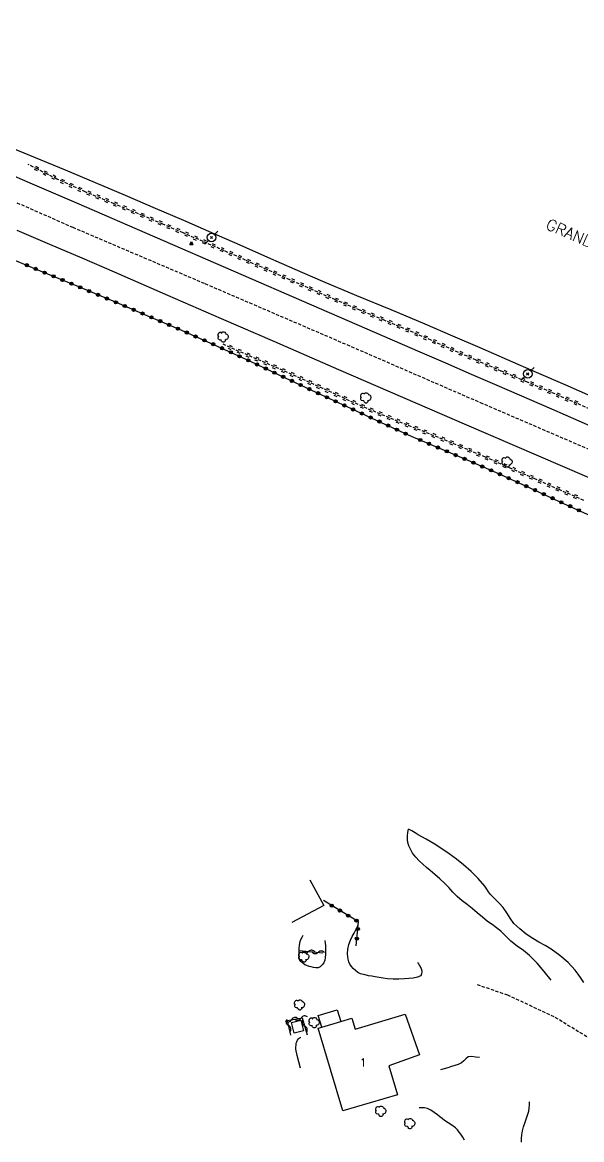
# Model space of a CAD drawing. Header units: millimetres. Extents: x 192000 to 193000, y 104999 to 106000.
# Drawn here: x 192210.1 to 192297.1, y 105826.2 to 106000 of the extents above; entities that cross this region are included whole.
import ezdxf
from ezdxf.enums import TextEntityAlignment as Align

# ---------------------------------------------------------------- set-up
doc = ezdxf.new("R2010")
doc.units = ezdxf.units.MM
doc.linetypes.add('DASHED', pattern=[0.75, 0.5, -0.25])
doc.layers.get('0').update_dxf_attribs({"linetype": 'CONTINUOUS'})
for name, color, linetype in [('W0001', 6, 'DASHED'), ('W0008', 7, 'CONTINUOUS'), ('W0017', 7, 'CONTINUOUS'), ('W0101', 7, 'CONTINUOUS'), ('W0104', 1, 'CONTINUOUS'), ('W0211', 2, 'CONTINUOUS'), ('W0214', 2, 'CONTINUOUS'), ('W0220', 5, 'DASHED'), ('W0300', 7, 'CONTINUOUS'), ('W0310', 3, 'CONTINUOUS'), ('W0322', 7, 'CONTINUOUS'), ('W0323', 7, 'CONTINUOUS'), ('W0330', 7, 'CONTINUOUS'), ('W0473', 7, 'CONTINUOUS'), ('W0850', 7, 'CONTINUOUS'), ('W0989', 7, 'CONTINUOUS'), ('W0991', 7, 'CONTINUOUS')]:
    doc.layers.add(name, color=color, linetype=linetype)
doc.styles.get("Standard").update_dxf_attribs({"font": 'romans.shx', "width": 0.85})

# ---------------------------------------------------------------- blocks, each defined once
blk = doc.blocks.new('T850')
for p, q in [((-0.25, -0.15), (0, 0.32)), ((0, 0.32), (0.25, -0.15)), ((-0.25, -0.15), (0.25, -0.15))]:
    blk.add_line(p, q)
for major_axis in [(-0.106, 0.106), (-0.0354, 0.0354), (-0.0236, 0.0236)]:
    blk.add_ellipse((0, 0), major_axis=major_axis, ratio=1, start_param=3.926991, end_param=10.210176)
blk = doc.blocks.new('T300')
for p, q in [((-0.8, 0.51), (-0.86, 0.34)), ((-0.86, 0.34), (-0.86, 0.17)), ((-0.86, 0.17), (-0.74, 0.06)), ((-0.69, 0.63), (-0.8, 0.51)), ((-0.8, -0.06), (-0.74, 0.06)), ((-0.74, 0.06), (-0.69, 0.11)), ((-0.57, 0.69), (-0.69, 0.63)), ((-0.46, 0.69), (-0.57, 0.69)), ((-0.29, 0.63), (-0.46, 0.69)), ((-0.29, 0.63), (-0.17, 0.74)), ((-0.23, 0.57), (-0.29, 0.63)), ((-0.17, 0.74), (-0.06, 0.8)), ((-0.06, 0.8), (0.06, 0.8)), ((0.06, 0.8), (0.23, 0.74)), ((0.23, 0.74), (0.34, 0.63)), ((0.34, 0.63), (0.4, 0.51)), ((0.46, 0.46), (0.34, 0.46)), ((0.4, 0.51), (0.4, 0.46)), ((0.57, 0.4), (0.46, 0.46)), ((0.57, 0.4), (0.69, 0.29)), ((0.69, 0.29), (0.74, 0.17)), ((0.74, 0.06), (0.69, -0.17)), ((0.74, 0.17), (0.74, 0.06)), ((-0.8, -0.17), (-0.8, -0.06)), ((-0.8, -0.23), (-0.8, -0.17)), ((-0.74, -0.34), (-0.8, -0.23)), ((-0.69, -0.4), (-0.74, -0.34)), ((-0.51, -0.46), (-0.69, -0.4)), ((-0.4, -0.46), (-0.51, -0.46)), ((-0.4, -0.46), (-0.34, -0.46)), ((-0.34, -0.46), (-0.34, -0.4)), ((-0.34, -0.51), (-0.34, -0.46)), ((-0.29, -0.63), (-0.34, -0.51)), ((-0.17, -0.74), (-0.29, -0.63)), ((-0.06, -0.8), (-0.17, -0.74)), ((0.06, -0.8), (-0.06, -0.8)), ((0.17, -0.74), (0.06, -0.8)), ((0.23, -0.69), (0.17, -0.74)), ((0.29, -0.46), (0.23, -0.46)), ((0.29, -0.63), (0.23, -0.69)), ((0.46, -0.4), (0.29, -0.46)), ((0.34, -0.51), (0.29, -0.63)), ((0.34, -0.51), (0.34, -0.46)), ((0.57, -0.34), (0.46, -0.4)), ((0.63, -0.29), (0.57, -0.34)), ((0.69, -0.17), (0.63, -0.29))]:
    blk.add_line(p, q)
blk = doc.blocks.new('T473')
for p, q in [((-0.166667, 0.166667), (0.166667, -0.166667)), ((-0.166667, -0.166667), (0.166667, 0.166667)), ((0.500001, 0.500001), (1.000002, 1.000002)), ((-1.000002, -1.000002), (-0.500001, -0.500001))]:
    blk.add_line(p, q)
blk.add_ellipse((0, 0), major_axis=(0.471405, 0.471405), ratio=1, start_param=5.4977871438, end_param=11.780972451)
blk = doc.blocks.new('t323o')
at = {"color": 0, "linetype": 'Continuous'}
for radius in [0.25, 0.15]:
    blk.add_circle((0, 0), radius, dxfattribs=at)
blk = doc.blocks.new('t310o')
at = {"color": 0, "linetype": 'Continuous'}
for centre, start, end in [((-0.5, 0.38), 216.8699, 323.1304), ((0.5, -0.37), 36.8699, 143.1303)]:
    blk.add_arc(centre, 0.625, start, end, dxfattribs=at)
blk = doc.blocks.new('t322o')
at = {"color": 0, "linetype": 'Continuous'}
for radius in [0.25, 0.15]:
    blk.add_circle((0, 0), radius, dxfattribs=at)
blk = doc.blocks.new('t220o')
at = {"color": 0, "linetype": 'Continuous'}
for p, q in [((-0.25, 0.25), (0.25, 0.25)), ((-0.25, -0.25), (0.25, -0.25))]:
    blk.add_line(p, q, dxfattribs=at)

msp = doc.modelspace()

# ---------------------------------------------------------------- linework, layer by layer
at = {"layer": 'W0001'}
for points in [[(192405.12, 105887.29), (192387.67, 105894.73), (192367.57, 105903.4), (192347.81, 105912), (192325.46, 105921.68), (192304.57, 105930.85), (192281.75, 105940.67), (192261.09, 105949.63), (192238.47, 105959.36), (192218.03, 105968.07), (192200.83, 105975.63), (192182.99, 105983.32), (192165.28, 105991.03), (192144.81, 106000)], [(192312.6, 105830.25), (192308.02, 105834.85), (192300.48, 105840.65), (192292.85, 105845.32), (192285.62, 105848.67), (192280.73, 105850.36)]]:
    msp.add_lwpolyline(points, dxfattribs=at)
at = {"layer": 'W0008'}
for points in [[(192255.15, 105956.01), (192242.97, 105961.29), (192230.79, 105966.57), (192218.6, 105971.85), (192211.36, 105974.98), (192204.11, 105978.11), (192196.86, 105981.24), (192189.64, 105984.36), (192182.42, 105987.48), (192175.2, 105990.62), (192168.92, 105993.35), (192162.64, 105996.09), (192156.36, 105998.81), (192153.59, 106000)], [(192209.29, 105967.65), (192214.33, 105965.5), (192219.37, 105963.35), (192224.41, 105961.2), (192232.72, 105957.59), (192241.03, 105953.96), (192249.33, 105950.34), (192259.29, 105946.01), (192269.25, 105941.7), (192279.21, 105937.39), (192286.68, 105934.17), (192294.16, 105930.96), (192301.63, 105927.75)], [(192272.01, 105948.69), (192255.15, 105956.01)], [(192402.55, 105893.38), (192402.27, 105892.43), (192393.89, 105896.05), (192385.5, 105899.67), (192377.12, 105903.29), (192363.93, 105909.03), (192350.75, 105914.77), (192337.55, 105920.48), (192328.2, 105924.46), (192318.85, 105928.43), (192309.51, 105932.43), (192301, 105936.12), (192292.5, 105939.83), (192283.99, 105943.52), (192280, 105945.25), (192276.01, 105946.97), (192272.01, 105948.69)]]:
    msp.add_lwpolyline(points, dxfattribs=at)
at = {"layer": 'W0017'}
for points in [[(192271.61, 105853.78), (192271.73, 105853.57), (192271.86, 105853.36), (192271.98, 105853.14), (192272.06, 105852.99), (192272.14, 105852.84), (192272.2, 105852.68), (192272.25, 105852.34), (192272.23, 105851.99), (192272.09, 105851.71), (192271.94, 105851.62), (192271.75, 105851.55), (192271.56, 105851.49), (192270.92, 105851.33), (192270.24, 105851.27), (192269.57, 105851.23), (192268.68, 105851.18), (192267.79, 105851.18), (192266.9, 105851.24), (192266.27, 105851.32), (192265.64, 105851.44), (192265.01, 105851.55), (192264.48, 105851.64), (192263.95, 105851.72), (192263.43, 105851.83), (192263.18, 105851.88), (192262.94, 105851.94), (192262.7, 105852.02), (192262.3, 105852.23), (192261.92, 105852.5), (192261.59, 105852.81), (192261.31, 105853.14), (192261.08, 105853.51), (192260.9, 105853.89), (192260.79, 105854.28), (192260.74, 105854.7), (192260.72, 105855.11), (192260.77, 105855.83), (192260.92, 105856.55), (192261.15, 105857.24), (192261.41, 105857.8), (192261.71, 105858.33), (192262, 105858.87), (192262.13, 105859.13), (192262.25, 105859.38), (192262.37, 105859.64)], [(192257.18, 105857.17), (192257.21, 105856.79), (192257.25, 105856.42), (192257.27, 105856.05), (192257.28, 105855.71), (192257.28, 105855.37), (192257.26, 105855.02), (192257.23, 105854.57), (192257.16, 105854.12), (192257, 105853.71), (192256.76, 105853.39), (192256.45, 105853.11), (192256.11, 105852.93), (192255.77, 105852.92), (192255.41, 105852.99), (192255.05, 105853.08), (192254.71, 105853.17), (192254.38, 105853.28), (192254.08, 105853.43), (192253.75, 105853.66), (192253.46, 105853.94), (192253.25, 105854.26), (192253.18, 105854.6), (192253.18, 105854.99), (192253.2, 105855.37), (192253.19, 105855.93), (192253.21, 105856.49), (192253.31, 105857.02), (192253.45, 105857.37), (192253.63, 105857.7), (192253.81, 105858.04)], [(192253.38, 105837.33), (192253.13, 105838.33), (192252.87, 105839.3), (192252.65, 105840.28), (192252.73, 105841.21), (192252.82, 105841.45), (192252.92, 105841.69), (192253.06, 105841.9), (192253.18, 105842), (192253.32, 105842.08), (192253.46, 105842.17)]]:
    msp.add_lwpolyline(points, dxfattribs=at)
at = {"layer": 'W0101'}
msp.add_lwpolyline([(192259.96, 105830.68), (192256.14, 105843.53), (192256.69, 105843.69), (192259.66, 105844.57), (192261.38, 105845.09), (192261.88, 105843.41), (192269.68, 105845.74), (192271.91, 105839.4), (192267.14, 105837.72), (192268.48, 105833.21)], close=True, dxfattribs=at)
at = {"layer": 'W0104'}
for points in [[(192254.86, 105866.65), (192257, 105862.65), (192252.02, 105859.99)], [(192256.69, 105843.69), (192256.14, 105845.5), (192259.11, 105846.39), (192259.66, 105844.57)]]:
    msp.add_lwpolyline(points, dxfattribs=at)
msp.add_lwpolyline([(192253.83, 105843.12), (192252.39, 105842.79), (192252, 105844.46), (192253.43, 105844.79)], close=True, dxfattribs=at)
at = {"layer": 'W0211'}
for points in [[(192297.46, 105850.65), (192297.02, 105851.3), (192296.59, 105851.95), (192296.13, 105852.58), (192295.01, 105853.78), (192293.74, 105854.87), (192292.4, 105855.84), (192291.45, 105856.41), (192290.47, 105856.92), (192289.52, 105857.48), (192288.48, 105858.2), (192287.49, 105858.98), (192286.59, 105859.85), (192286.01, 105860.64), (192285.49, 105861.49), (192284.93, 105862.3), (192284.29, 105862.99), (192283.6, 105863.65), (192282.96, 105864.34), (192282.65, 105864.76), (192282.35, 105865.2), (192282.04, 105865.62), (192281.02, 105866.81), (192279.91, 105867.92), (192278.74, 105868.97), (192277.65, 105869.85), (192276.52, 105870.67), (192275.36, 105871.46), (192274.16, 105872.22), (192272.93, 105872.93), (192271.71, 105873.64), (192271.2, 105873.93), (192270.7, 105874.23), (192270.19, 105874.52)], [(192281.24, 105838.98), (192280.63, 105839.06), (192280.02, 105839.14), (192279.47, 105839.07), (192279.11, 105838.81), (192278.78, 105838.46), (192278.43, 105838.15), (192277.93, 105837.91), (192277.39, 105837.74), (192276.85, 105837.58), (192276.3, 105837.4), (192275.74, 105837.22), (192275.18, 105837.05)], [(192287.77, 105825.81), (192287.77, 105826.4), (192287.8, 105826.98), (192287.92, 105827.59), (192288.08, 105828.19), (192288.26, 105828.79), (192288.48, 105829.41), (192288.72, 105830.02), (192288.9, 105830.64), (192288.96, 105831.13), (192288.99, 105831.62), (192289.02, 105832.12)]]:
    msp.add_lwpolyline(points, dxfattribs=at)
at = {"layer": 'W0214'}
for points in [[(192292.39, 105851.04), (192291.3, 105852.35), (192290.2, 105853.65), (192289.02, 105854.86), (192288.07, 105855.62), (192287.08, 105856.32), (192286.12, 105857.08), (192285.6, 105857.59), (192285.09, 105858.12), (192284.56, 105858.62), (192283.88, 105859.16), (192283.18, 105859.66), (192282.49, 105860.17), (192281.68, 105860.83), (192280.88, 105861.5), (192280.08, 105862.16), (192279.3, 105862.77), (192278.51, 105863.38), (192277.75, 105864.02), (192277.08, 105864.71), (192276.44, 105865.42), (192275.78, 105866.12), (192275.05, 105866.79), (192274.29, 105867.44), (192273.53, 105868.1), (192272.96, 105868.57), (192272.39, 105869.05), (192271.86, 105869.56), (192271.32, 105870.15), (192270.82, 105870.79), (192270.43, 105871.48), (192270.24, 105871.94), (192270.1, 105872.42), (192270.01, 105872.91), (192270.02, 105873.45), (192270.1, 105873.99), (192270.19, 105874.52)], [(192278.89, 105826.13), (192278.62, 105826.61), (192278.31, 105827.07), (192278.06, 105827.4), (192277.79, 105827.73), (192277.5, 105828.03), (192276.95, 105828.45), (192276.36, 105828.81), (192275.78, 105829.19), (192275.41, 105829.48), (192275.06, 105829.78), (192274.69, 105830.06), (192274.19, 105830.45), (192273.68, 105830.82), (192273.12, 105831.07), (192272.7, 105831.14), (192272.26, 105831.16), (192271.82, 105831.17)]]:
    msp.add_lwpolyline(points, dxfattribs=at)
at = {"layer": 'W0220'}
for points in [[(192300.45, 105938.97), (192296.43, 105940.71), (192292.42, 105942.44), (192288.52, 105944.11), (192284.61, 105945.77), (192280.71, 105947.45), (192277.2, 105949), (192273.69, 105950.56), (192270.17, 105952.1), (192266.39, 105953.68), (192262.61, 105955.24), (192258.83, 105956.83), (192255.26, 105958.39), (192251.71, 105959.97), (192248.15, 105961.55), (192244.85, 105963.01), (192241.55, 105964.47), (192238.24, 105965.91), (192235.12, 105967.26), (192231.99, 105968.6), (192228.86, 105969.94), (192224.39, 105971.79), (192219.92, 105973.63), (192215.51, 105975.62), (192214.01, 105976.37), (192212.51, 105977.14), (192211.01, 105977.91)], [(192297.46, 105925.64), (192293.63, 105927.32), (192289.81, 105928.99), (192285.98, 105930.68), (192282.15, 105932.36), (192278.31, 105934.01), (192273.46, 105935.99), (192268.59, 105937.92), (192263.75, 105939.93), (192260.3, 105941.47), (192256.87, 105943.05), (192253.43, 105944.62), (192249.33, 105946.43), (192245.23, 105948.22), (192241.13, 105950.01)]]:
    msp.add_lwpolyline(points, dxfattribs=at)
at = {"layer": 'W0310'}
for points in [[(192253.16, 105855.63), (192256.84, 105855.27)], [(192251.88, 105842.49), (192251.35, 105844.75), (192253.67, 105845.15), (192254.44, 105842.53)]]:
    msp.add_lwpolyline(points, dxfattribs=at)
at = {"layer": 'W0322'}
msp.add_lwpolyline([(192270.61, 105935.62), (192275.02, 105933.75), (192279.42, 105931.88), (192283.82, 105929.98), (192289.08, 105927.6), (192294.32, 105925.18), (192299.57, 105922.77), (192304.42, 105920.6), (192309.28, 105918.43), (192314.08, 105916.17), (192316.71, 105914.84), (192319.32, 105913.49), (192321.93, 105912.13)], dxfattribs=at)
at = {"layer": 'W0323'}
for points in [[(192190.06, 105970.91), (192195.68, 105968.55), (192201.3, 105966.19), (192206.93, 105963.83), (192212.89, 105961.36), (192218.86, 105958.9), (192224.82, 105956.4), (192229.85, 105954.27), (192234.88, 105952.11), (192239.88, 105949.91), (192245.46, 105947.34), (192251.02, 105944.72), (192256.57, 105942.1), (192261.25, 105939.94), (192265.93, 105937.78), (192270.61, 105935.62)], [(192262.05, 105856.34), (192262.37, 105859.64), (192262.42, 105860.08), (192256.96, 105863.39)]]:
    msp.add_lwpolyline(points, dxfattribs=at)
at = {"layer": 'W0330'}
msp.add_lwpolyline([(192299.02, 105941.65), (192294.55, 105943.61), (192290.08, 105945.55), (192285.6, 105947.49), (192281.33, 105949.35), (192277.06, 105951.21), (192272.78, 105953.05), (192267.48, 105955.27), (192262.17, 105957.46), (192256.87, 105959.68), (192252.58, 105961.55), (192248.29, 105963.44), (192244, 105965.33), (192239.62, 105967.25), (192235.23, 105969.16), (192230.84, 105971.06), (192226.17, 105973.05), (192221.5, 105975.03), (192216.82, 105976.99), (192212.16, 105978.93), (192207.49, 105980.87)], dxfattribs=at)

# ---------------------------------------------------------------- block references
at = {"layer": 'W0220'}
for p, rotation in [((192212.35, 105977.22), 152.8565307415794), ((192213.68, 105976.54), 152.8720503536624), ((192215.02, 105975.87), 153.5263295739181), ((192216.38, 105975.23), 155.6884810804742), ((192217.75, 105974.61), 155.6884810804742), ((192219.11, 105973.99), 155.6884810804742), ((192220.49, 105973.4), 157.6114920446199), ((192221.88, 105972.82), 157.6114920446199), ((192223.26, 105972.25), 157.6114920446199), ((192224.65, 105971.68), 157.532262700175), ((192226.04, 105971.11), 157.532262700175), ((192227.42, 105970.54), 157.532262700175), ((192228.81, 105969.96), 157.532262700175), ((192230.19, 105969.37), 156.8633173816933), ((192231.57, 105968.78), 156.8633173816933), ((192232.95, 105968.19), 156.8036209102665), ((192234.32, 105967.6), 156.8036209102665), ((192235.7, 105967.01), 156.6444351407549), ((192237.08, 105966.42), 156.6444351407549), ((192238.46, 105965.82), 156.3824388306721), ((192239.83, 105965.22), 156.3824388306721), ((192241.21, 105964.62), 156.3824388306721), ((192242.58, 105964.01), 156.190638974796), ((192243.95, 105963.41), 156.190638974796), ((192245.32, 105962.8), 156.161597432865), ((192246.69, 105962.2), 156.161597432865), ((192248.07, 105961.59), 156.161597432865), ((192249.44, 105960.98), 156.0375110253565), ((192250.81, 105960.37), 156.0375110253565), ((192252.18, 105959.76), 156.0046116409994), ((192253.55, 105959.15), 156.0046116409994), ((192254.92, 105958.54), 156.0046116409994), ((192256.29, 105957.94), 156.3933901434718), ((192257.67, 105957.34), 156.3933901434718), ((192259.04, 105956.74), 157.2090841145227), ((192260.43, 105956.16), 157.2090841145227), ((192261.81, 105955.58), 157.2090841145227), ((192263.19, 105955), 157.6221466482573), ((192264.58, 105954.43), 157.6221466482573), ((192265.97, 105953.86), 157.6221466482573), ((192267.35, 105953.28), 157.2273925631602), ((192268.73, 105952.7), 157.2273925631602), ((192270.12, 105952.12), 157.2273925631602), ((192271.49, 105951.52), 156.3586621556832), ((192272.87, 105950.92), 156.3586621556832), ((192274.24, 105950.31), 155.9981220768484), ((192242.5, 105949.41), 156.4065273853215), ((192243.88, 105948.81), 156.4065273853215), ((192275.61, 105949.7), 155.9981220768484), ((192276.98, 105949.09), 155.9981220768484), ((192278.35, 105948.49), 156.1980708712451), ((192245.25, 105948.21), 156.4116482911272), ((192246.62, 105947.61), 156.4116482911272), ((192248, 105947.01), 156.4116482911272), ((192279.72, 105947.88), 156.1980708712451), ((192281.1, 105947.28), 156.726962592933), ((192282.48, 105946.69), 156.726962592933), ((192249.37, 105946.41), 156.1427504394882), ((192250.75, 105945.8), 156.1427504394882), ((192252.12, 105945.2), 156.1427504394882), ((192283.85, 105946.09), 156.726962592933), ((192285.23, 105945.5), 156.9449987449072), ((192286.61, 105944.92), 156.9449987449072), ((192253.49, 105944.59), 155.5309452168886), ((192254.85, 105943.97), 155.5309452168886), ((192256.22, 105943.35), 155.5309452168886), ((192287.99, 105944.33), 156.9449987449072), ((192289.37, 105943.74), 156.8723156806927), ((192257.58, 105942.72), 155.3063837871746), ((192258.95, 105942.1), 155.3063837871746), ((192260.31, 105941.47), 155.9451233930768), ((192290.75, 105943.15), 156.8723156806927), ((192292.13, 105942.56), 156.8723156806927), ((192293.51, 105941.97), 156.6602956393345), ((192261.68, 105940.86), 155.9451233930768), ((192263.05, 105940.25), 155.9451233930768), ((192294.89, 105941.38), 156.6602956393345), ((192296.26, 105940.78), 156.6602956393345), ((192264.43, 105939.65), 157.4390241830545), ((192265.81, 105939.08), 157.4390241830545), ((192267.2, 105938.5), 157.4390241830545), ((192268.58, 105937.93), 157.4390241830545), ((192269.98, 105937.37), 158.3244392618279), ((192271.37, 105936.82), 158.3244392618279), ((192272.76, 105936.26), 158.3244392618279), ((192274.15, 105935.7), 157.7965214679637), ((192275.54, 105935.14), 157.7965214679637), ((192276.93, 105934.57), 157.7965214679637), ((192278.32, 105934), 156.7222220039503), ((192279.7, 105933.41), 156.7222220039503), ((192281.08, 105932.82), 156.7222220039503), ((192282.45, 105932.22), 156.3047001326292), ((192283.83, 105931.62), 156.3047001326292), ((192285.2, 105931.02), 156.3047001326292), ((192286.57, 105930.41), 156.286639693965), ((192287.95, 105929.81), 156.286639693965), ((192289.32, 105929.21), 156.286639693965), ((192290.69, 105928.61), 156.3674816129995), ((192292.07, 105928), 156.3674816129995), ((192293.44, 105927.4), 156.3674816129995), ((192294.82, 105926.8), 156.3549204940033), ((192296.19, 105926.2), 156.3549204940033)]:
    msp.add_blockref('t220o', p, dxfattribs=dict(at, rotation=rotation))
at = {"layer": 'W0300', "rotation": 359.9999899820874}
for p in [(192241.39, 105951.05), (192263.58, 105941.59), (192285.55, 105931.6), (192253.95, 105854.63), (192253.28, 105847.18), (192255.54, 105844.4), (192265.91, 105830.63), (192270.43, 105828.71)]:
    msp.add_blockref('T300', p, dxfattribs=at)
at = {"layer": 'W0310'}
for p, rotation in [((192254.65, 105855.48), 354.3371854435588), ((192256.15, 105855.34), 354.3371854435588), ((192252.01, 105844.87), 9.806388810021227), ((192251.53, 105843.95), 103.2602488951228), ((192253.49, 105845.12), 9.806388810021227), ((192254.04, 105843.89), 286.3623674604191)]:
    msp.add_blockref('t310o', p, dxfattribs=dict(at, rotation=rotation))
at = {"layer": 'W0322'}
for p, rotation in [((192272, 105935.04), 336.9758851349238), ((192273.38, 105934.45), 336.9758851349238), ((192274.76, 105933.86), 336.9758851349238), ((192276.14, 105933.28), 336.9758851350842), ((192277.52, 105932.69), 336.9758851350842), ((192278.9, 105932.1), 336.9758851350842), ((192280.28, 105931.51), 336.5467772255151), ((192281.65, 105930.91), 336.5467772255151), ((192283.03, 105930.32), 336.5467772255151), ((192284.4, 105929.71), 335.7432963980773), ((192285.77, 105929.1), 335.7432963980773), ((192287.14, 105928.48), 335.7432963980773), ((192288.5, 105927.86), 335.7432963980773), ((192289.87, 105927.24), 335.2193146336222), ((192291.23, 105926.61), 335.2193146336222), ((192292.59, 105925.98), 335.2193146336222), ((192293.95, 105925.35), 335.2193146336222), ((192295.32, 105924.73), 335.2768362353654), ((192296.68, 105924.1), 335.2768362353654)]:
    msp.add_blockref('t322o', p, dxfattribs=dict(at, rotation=rotation))
at = {"layer": 'W0323'}
for p, rotation in [((192210.82, 105962.22), 337.4866326608217), ((192212.2, 105961.65), 337.4866326608217), ((192213.59, 105961.07), 337.557603214527), ((192214.97, 105960.5), 337.557603214527), ((192216.36, 105959.93), 337.557603214527), ((192217.75, 105959.36), 337.557603214527), ((192219.13, 105958.78), 337.2838741366725), ((192220.52, 105958.2), 337.2838741366725), ((192221.9, 105957.62), 337.2838741366725), ((192223.28, 105957.04), 337.2838741366725), ((192224.67, 105956.46), 337.2838741366725), ((192226.05, 105955.88), 337.0256014445618), ((192227.43, 105955.29), 337.0256014445618), ((192228.81, 105954.71), 337.0256014445618), ((192230.19, 105954.12), 336.7862798907075), ((192231.57, 105953.53), 336.7862798907075), ((192232.95, 105952.94), 336.7862798907075), ((192234.33, 105952.35), 336.7862798907075), ((192235.7, 105951.75), 336.2428332325125), ((192237.07, 105951.14), 336.2428332325125), ((192238.45, 105950.54), 336.2428332325125), ((192239.82, 105949.94), 336.2428332325125), ((192241.18, 105949.31), 335.3089290678764), ((192242.55, 105948.68), 335.3089290678764), ((192243.91, 105948.06), 335.3089290678764), ((192245.27, 105947.43), 335.3089290678764), ((192246.63, 105946.79), 334.6866603465587), ((192247.99, 105946.15), 334.6866603465587), ((192249.34, 105945.51), 334.6866603465587), ((192250.7, 105944.87), 334.6866603465587), ((192252.05, 105944.23), 334.7993728989216), ((192253.41, 105943.59), 334.7993728989216), ((192254.77, 105942.95), 334.7993728989216), ((192256.13, 105942.31), 334.7993728989216), ((192257.49, 105941.68), 335.1798369476669), ((192258.85, 105941.05), 335.1798369476669), ((192260.21, 105940.42), 335.1798369476669), ((192261.57, 105939.79), 335.2644497776934), ((192262.93, 105939.16), 335.2644497776934), ((192264.3, 105938.54), 335.2644497776934), ((192265.66, 105937.91), 335.2644497776934), ((192267.02, 105937.28), 335.2644497775464), ((192268.38, 105936.65), 335.2644497775464), ((192269.74, 105936.02), 335.2644497775464), ((192258.24, 105862.61), 148.7653143427945), ((192259.52, 105861.84), 148.7653143427945), ((192260.81, 105861.06), 148.7653143427945), ((192262.09, 105860.28), 148.7653143427945), ((192262.31, 105858.97), 84.41312967420083), ((192262.16, 105857.48), 84.41312967420083)]:
    msp.add_blockref('t323o', p, dxfattribs=dict(at, rotation=rotation))
at = {"layer": 'W0473', "rotation": 359.9999899820874}
for p in [(192239.55, 105966.54), (192288.73, 105945.34)]:
    msp.add_blockref('T473', p, dxfattribs=at)
at = {"layer": 'W0850', "rotation": 359.9999899820874}
msp.add_blockref('T850', (192236.41, 105965.6), dxfattribs=at)

# ---------------------------------------------------------------- texts
at = {"layer": 'W0989'}
msp.add_text("GRAND'ROUTE DE CINEY", height=1.75, rotation=336.6441, dxfattribs=at).set_placement((192291.39, 105967.93))
at = {"layer": 'W0991'}
msp.add_text('1', height=1.25, dxfattribs=at).set_placement((192263.12, 105838.21), align=Align.MIDDLE_CENTER)

doc.saveas('drawing.dxf')
